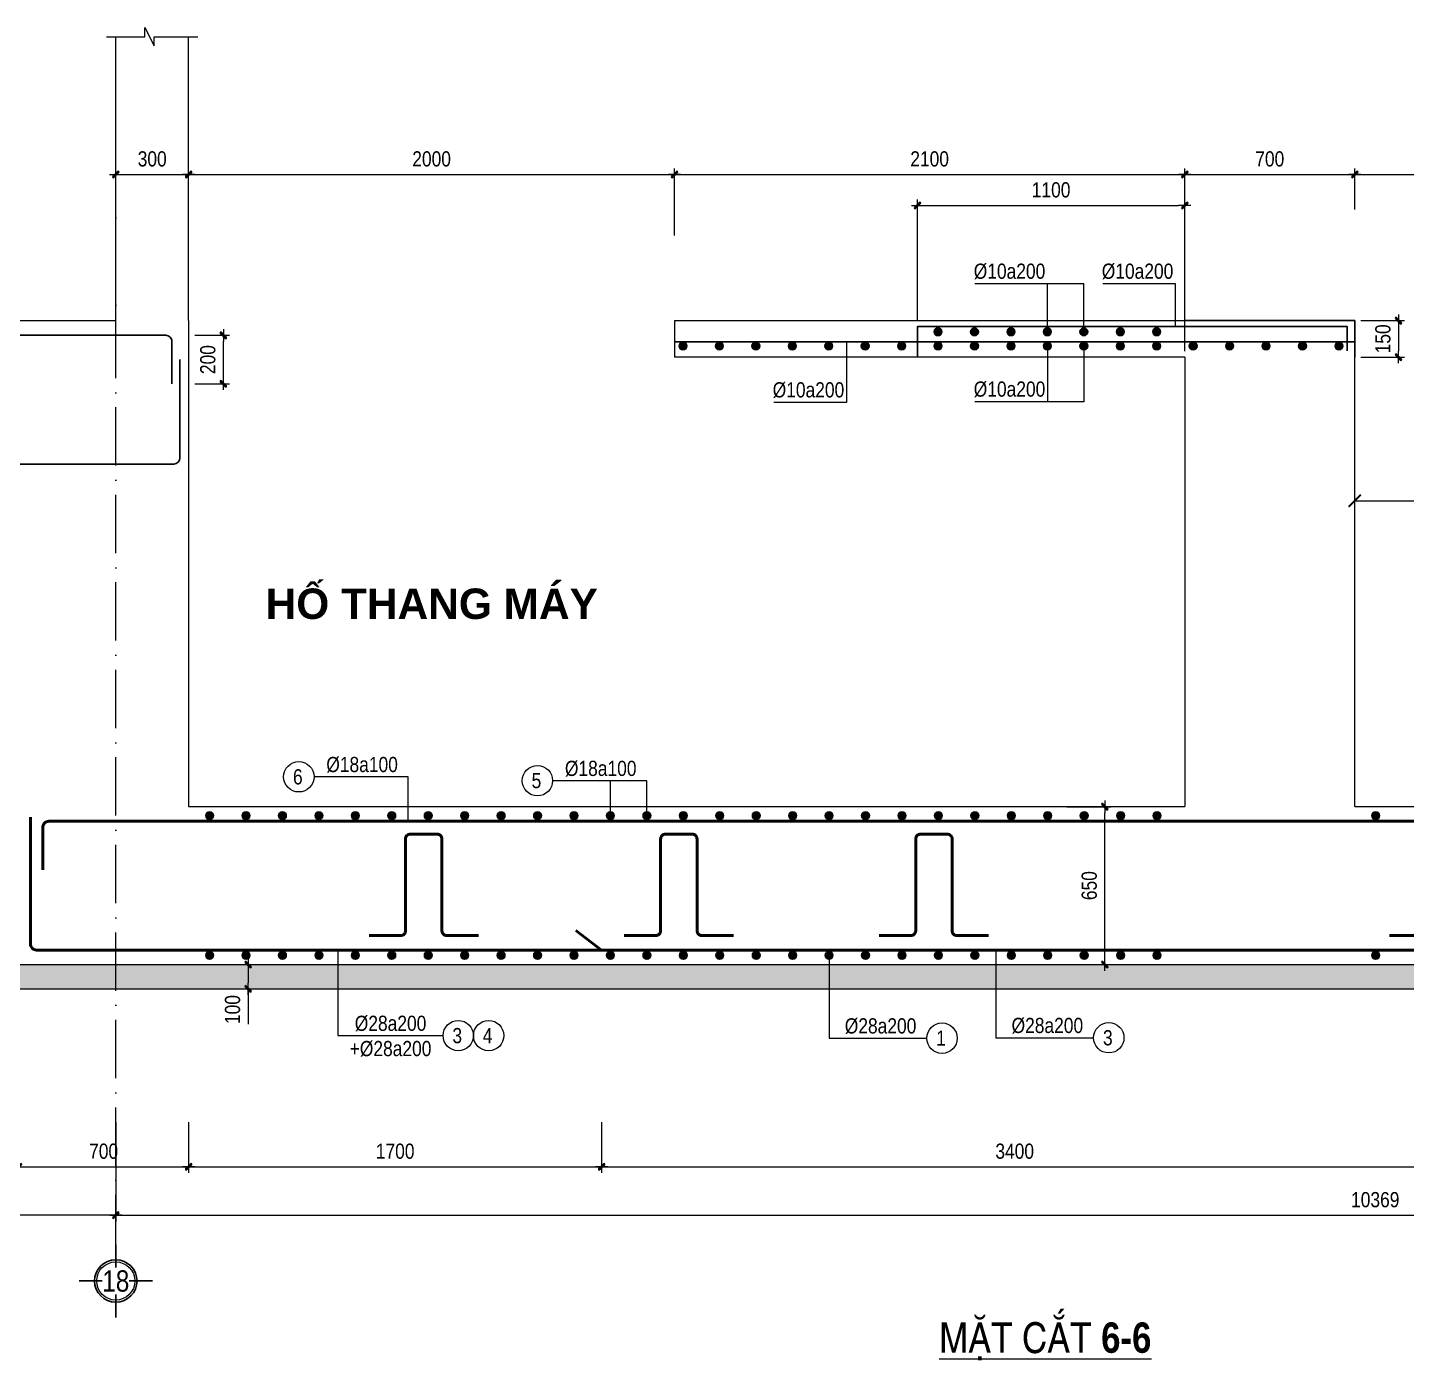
# Model space of a CAD drawing. Header units: millimetres. Extents: x 2356525 to 2927188, y -665534 to -417818.
# Drawn here: x 2581391 to 2587067, y -612359 to -606874 of the extents above; entities that cross this region are included whole.
import ezdxf
from ezdxf.enums import TextEntityAlignment as Align

# ---------------------------------------------------------------- set-up
doc = ezdxf.new("R2010")
doc.units = ezdxf.units.MM
doc.header["$LTSCALE"] = 200
doc.header["$MEASUREMENT"] = 0
doc.linetypes.add('ACAD_ISO10W100', pattern=[18, 12, -3, 0, -3])
doc.layers.get('0').update_dxf_attribs({"lineweight": 9})
doc.layers.get('Defpoints').update_dxf_attribs({"color": 10, "lineweight": 0})
for name, color, linetype, lineweight in [('2', 2, 'Continuous', 20), ('CTHEP', 50, 'Continuous', 50), ('D-TRUC', 251, 'ACAD_ISO10W100', 15), ('DBAO', 90, 'Continuous', 13), ('DGIONG', 130, 'Continuous', 13), ('HATCH', 154, 'Continuous', 9), ('KTH', 154, 'Continuous', 9), ('Start Thepsan lop duoi', 6, 'Continuous', 30), ('STICK', 1, 'Continuous', 9), ('TEXT', 7, 'Continuous', 15)]:
    doc.layers.add(name, color=color, linetype=linetype, lineweight=lineweight)
doc.layers.add('8', color=8, linetype='Continuous')
doc.styles.add('Arial - Bold', font='arialbd.ttf')
doc.styles.add('HELVECONDENSE', font='')
doc.styles.add('Star-HelCon', font='')
doc.styles.add('TTP-HelCon', font='')
doc.styles.add('VN', font='')
doc.styles.get('HELVECONDENSE').set_extended_font_data('VNI-Helve-Condense')
doc.styles.get('Star-HelCon').set_extended_font_data('VNI-Helve-Condense')
doc.styles.get('TTP-HelCon').set_extended_font_data('VNI-Helve-Condense')
doc.styles.get('VN').set_extended_font_data('VNI-Helve-Condense', bold=True)
doc.dimstyles.new('TTP-25', dxfattribs={"dimscale": 25, "dimtxt": 2.5, "dimasz": 1, "dimexe": 1, "dimexo": 1, "dimgap": 0.09, "dimtad": 0, "dimdec": 4, "dimrnd": 1, "dimzin": 9, "dimdsep": 46, "dimtxsty": 'TTP-HelCon', "dimblk": 'Stick', "dimcen": 0.09, "dimdle": 1.5, "dimclrd": 256, "dimclre": 256, "dimclrt": 7, "dimadec": 0, "dimazin": 0, "dimtfac": 1, "dimtdec": 4, "dimtmove": 0, "dimatfit": 3, "dimldrblk": 'ARCHTICK', "dimfxl": 1, "dimtvp": 1, "dimtolj": 1, "dimtzin": 0, "dimarcsym": 0})

# ---------------------------------------------------------------- blocks, each defined once
blk = doc.blocks.new('Stick')
at = {"layer": 'STICK'}
h = blk.add_hatch(color=256, dxfattribs=at)
edge = h.paths.add_edge_path()
edge.add_line((0.3, 0.5), (-0.5, -0.3))
edge.add_arc((-0.4, -0.4), 0.141, 135, 315)
edge.add_line((-0.3, -0.5), (0.5, 0.3))
edge.add_arc((0.4, 0.4), 0.141, 315, 495)
blk.add_line((1, 0), (-1, 0), dxfattribs=at)
blk.add_lwpolyline([(0.3, 0.5), (-0.5, -0.3, 1), (-0.3, -0.5), (0.5, 0.3, 1), (0.3, 0.5, 1)], format="xyb", dxfattribs=at)
blk = doc.blocks.new('*D567')
at = {"layer": 'Defpoints', "color": 0, "transparency": 16777216}
for p in [(695.2, 656.9), (395, 564.4), (695.2, 539.4)]:
    blk.add_point(p, dxfattribs=at)
at = {"layer": 'KTH', "lineweight": -2, "transparency": 16777216}
for p, q in [((395, 589.4), (395, 681.9)), ((695.2, 564.4), (695.2, 681.9)), ((420, 656.9), (670.2, 656.9))]:
    blk.add_line(p, q, dxfattribs=at)
at = {"layer": 'KTH', "lineweight": -2, "transparency": 16777216, "xscale": 25, "yscale": 25, "zscale": 25, "rotation": 180}
blk.add_blockref('Stick', (395, 656.9), dxfattribs=at)
at = {"layer": 'KTH', "lineweight": -2, "transparency": 16777216, "xscale": 25, "yscale": 25, "zscale": 25}
blk.add_blockref('Stick', (695.2, 656.9), dxfattribs=at)
at = {"layer": 'KTH', "color": 7, "transparency": 16777216, "insert": (545.1, 720.7), "char_height": 62.5, "attachment_point": 5, "style": 'TTP-HelCon'}
blk.add_mtext('\\A1;300', dxfattribs=at)
blk = doc.blocks.new('_ArchTick')
at = {"color": 0, "linetype": 'ByBlock', "const_width": 0.15}
blk.add_lwpolyline([(-0.5, -0.5), (0.5, 0.5)], dxfattribs=at)
blk = doc.blocks.new('*D569')
at = {"layer": 'Defpoints', "color": 0, "transparency": 16777216}
for p in [(395.2, -3217.9), (10763.7, -3217.9), (10763.7, -3626)]:
    blk.add_point(p, dxfattribs=at)
at = {"layer": 'KTH', "lineweight": -2, "transparency": 16777216}
for p, q in [((395.2, -3242.9), (395.2, -3651)), ((10763.7, -3242.9), (10763.7, -3651)), ((420.2, -3626), (10738.7, -3626))]:
    blk.add_line(p, q, dxfattribs=at)
at = {"layer": 'KTH', "lineweight": -2, "transparency": 16777216, "xscale": 25, "yscale": 25, "zscale": 25, "rotation": 180}
blk.add_blockref('Stick', (395.2, -3626), dxfattribs=at)
at = {"layer": 'KTH', "lineweight": -2, "transparency": 16777216, "xscale": 25, "yscale": 25, "zscale": 25}
blk.add_blockref('Stick', (10763.7, -3626), dxfattribs=at)
at = {"layer": 'KTH', "color": 7, "transparency": 16777216, "insert": (5579.4, -3562.2), "char_height": 62.5, "attachment_point": 5, "style": 'TTP-HelCon'}
blk.add_mtext('\\A1;10369', dxfattribs=at)
blk = doc.blocks.new('*D570')
at = {"layer": 'Defpoints', "color": 0, "transparency": 16777216}
for p in [(4284.3, -1944.6), (4466.3, -1944.6), (4284.3, -2594.6)]:
    blk.add_point(p, dxfattribs=at)
at = {"layer": 'KTH', "lineweight": -2, "transparency": 16777216}
for p, q in [((4309.3, -1944.6), (4491.3, -1944.6)), ((4466.3, -2569.6), (4466.3, -1969.6)), ((4309.3, -2594.6), (4491.3, -2594.6))]:
    blk.add_line(p, q, dxfattribs=at)
at = {"layer": 'KTH', "lineweight": -2, "transparency": 16777216, "xscale": 25, "yscale": 25, "zscale": 25}
for p, rotation in [((4466.3, -1944.6), 90), ((4466.3, -2594.6), 270)]:
    blk.add_blockref('Stick', p, dxfattribs=dict(at, rotation=rotation))
at = {"layer": 'KTH', "color": 7, "transparency": 16777216, "insert": (4402.5, -2269.6), "char_height": 62.5, "attachment_point": 5, "rotation": 90, "style": 'TTP-HelCon'}
blk.add_mtext('\\A1;650', dxfattribs=at)
blk = doc.blocks.new('*D571')
at = {"layer": 'Defpoints', "color": 0, "transparency": 16777216}
for p in [(795.4, -2594.6), (795.4, -2694.1), (939.9, -2694.1)]:
    blk.add_point(p, dxfattribs=at)
at = {"layer": 'KTH', "lineweight": -2, "transparency": 16777216}
for p, q in [((820.4, -2594.6), (964.9, -2594.6)), ((939.9, -2619.6), (939.9, -2669.1)), ((820.4, -2694.1), (964.9, -2694.1)), ((939.9, -2694.1), (939.9, -2839.8))]:
    blk.add_line(p, q, dxfattribs=at)
at = {"layer": 'KTH', "lineweight": -2, "transparency": 16777216, "xscale": 25, "yscale": 25, "zscale": 25}
for p, rotation in [((939.9, -2594.6), 90), ((939.9, -2694.1), 270)]:
    blk.add_blockref('Stick', p, dxfattribs=dict(at, rotation=rotation))
at = {"layer": 'KTH', "color": 7, "transparency": 16777216, "insert": (876.1, -2779.5), "char_height": 62.5, "attachment_point": 5, "rotation": 90, "style": 'TTP-HelCon'}
blk.add_mtext('\\A1;100', dxfattribs=at)
blk = doc.blocks.new('*D577')
at = {"layer": 'Defpoints', "color": 0, "transparency": 16777216}
for p in [(695.2, -3217.9), (2395.2, -3217.9), (2395.2, -3426.5)]:
    blk.add_point(p, dxfattribs=at)
at = {"layer": 'KTH', "lineweight": -2, "transparency": 16777216}
for p, q in [((695.2, -3242.9), (695.2, -3451.5)), ((2395.2, -3242.9), (2395.2, -3451.5)), ((720.2, -3426.5), (2370.2, -3426.5))]:
    blk.add_line(p, q, dxfattribs=at)
at = {"layer": 'KTH', "lineweight": -2, "transparency": 16777216, "xscale": 25, "yscale": 25, "zscale": 25, "rotation": 180}
blk.add_blockref('Stick', (695.2, -3426.5), dxfattribs=at)
at = {"layer": 'KTH', "lineweight": -2, "transparency": 16777216, "xscale": 25, "yscale": 25, "zscale": 25}
blk.add_blockref('Stick', (2395.2, -3426.5), dxfattribs=at)
at = {"layer": 'KTH', "color": 7, "transparency": 16777216, "insert": (1545.2, -3362.7), "char_height": 62.5, "attachment_point": 5, "style": 'TTP-HelCon'}
blk.add_mtext('\\A1;1700', dxfattribs=at)
blk = doc.blocks.new('*D578')
at = {"layer": 'Defpoints', "color": 0, "transparency": 16777216}
for p in [(-4.8, -3217.9), (695.2, -3217.9), (695.2, -3426.5)]:
    blk.add_point(p, dxfattribs=at)
at = {"layer": 'KTH', "lineweight": -2, "transparency": 16777216}
for p, q in [((-4.8, -3242.9), (-4.8, -3451.5)), ((695.2, -3242.9), (695.2, -3451.5)), ((20.2, -3426.5), (670.2, -3426.5))]:
    blk.add_line(p, q, dxfattribs=at)
at = {"layer": 'KTH', "lineweight": -2, "transparency": 16777216, "xscale": 25, "yscale": 25, "zscale": 25, "rotation": 180}
blk.add_blockref('Stick', (-4.8, -3426.5), dxfattribs=at)
at = {"layer": 'KTH', "lineweight": -2, "transparency": 16777216, "xscale": 25, "yscale": 25, "zscale": 25}
blk.add_blockref('Stick', (695.2, -3426.5), dxfattribs=at)
at = {"layer": 'KTH', "color": 7, "transparency": 16777216, "insert": (345.2, -3362.7), "char_height": 62.5, "attachment_point": 5, "style": 'TTP-HelCon'}
blk.add_mtext('\\A1;700', dxfattribs=at)
blk = doc.blocks.new('*D580')
at = {"layer": 'Defpoints', "color": 0, "transparency": 16777216}
for p in [(2395.2, -3217.9), (5795.4, -3217.9), (5795.4, -3426.5)]:
    blk.add_point(p, dxfattribs=at)
at = {"layer": 'KTH', "lineweight": -2, "transparency": 16777216}
for p, q in [((2395.2, -3242.9), (2395.2, -3451.5)), ((5795.4, -3242.9), (5795.4, -3451.5)), ((2420.2, -3426.5), (5770.4, -3426.5))]:
    blk.add_line(p, q, dxfattribs=at)
at = {"layer": 'KTH', "lineweight": -2, "transparency": 16777216, "xscale": 25, "yscale": 25, "zscale": 25, "rotation": 180}
blk.add_blockref('Stick', (2395.2, -3426.5), dxfattribs=at)
at = {"layer": 'KTH', "lineweight": -2, "transparency": 16777216, "xscale": 25, "yscale": 25, "zscale": 25}
blk.add_blockref('Stick', (5795.4, -3426.5), dxfattribs=at)
at = {"layer": 'KTH', "color": 7, "transparency": 16777216, "insert": (4095.3, -3362.7), "char_height": 62.5, "attachment_point": 5, "style": 'TTP-HelCon'}
blk.add_mtext('\\A1;3400', dxfattribs=at)
blk = doc.blocks.new('dau truc')
blk.add_circle((0, 0), 180)
at = {"layer": '8'}
for p, q in [((0, 127), (0, 345)), ((-127, 0), (-345, 0)), ((0, -345), (0, -127)), ((345, 0), (127, 0))]:
    blk.add_line(p, q, dxfattribs=at)
blk.add_circle((0, 0), 200, dxfattribs=at)
at = {"layer": 'TEXT', "style": 'HELVECONDENSE'}
blk.add_attdef('A', text='', height=233, dxfattribs=at).set_placement((0, 0), align=Align.MIDDLE)
blk = doc.blocks.new('*D584')
at = {"layer": 'Defpoints', "color": 0, "transparency": 16777216}
for p in [(4795.2, 656.9), (2695.2, 381.2), (4795.2, -94.5)]:
    blk.add_point(p, dxfattribs=at)
at = {"layer": 'KTH', "lineweight": -2, "transparency": 16777216}
for p, q in [((2695.2, 406.2), (2695.2, 681.9)), ((4795.2, -69.5), (4795.2, 681.9)), ((2720.2, 656.9), (4770.2, 656.9))]:
    blk.add_line(p, q, dxfattribs=at)
at = {"layer": 'KTH', "lineweight": -2, "transparency": 16777216, "xscale": 25, "yscale": 25, "zscale": 25, "rotation": 180}
blk.add_blockref('Stick', (2695.2, 656.9), dxfattribs=at)
at = {"layer": 'KTH', "lineweight": -2, "transparency": 16777216, "xscale": 25, "yscale": 25, "zscale": 25}
blk.add_blockref('Stick', (4795.2, 656.9), dxfattribs=at)
at = {"layer": 'KTH', "color": 7, "transparency": 16777216, "insert": (3745.2, 720.7), "char_height": 62.5, "attachment_point": 5, "style": 'TTP-HelCon'}
blk.add_mtext('\\A1;2100', dxfattribs=at)
blk = doc.blocks.new('*D585')
at = {"layer": 'Defpoints', "color": 0, "transparency": 16777216}
for p in [(7495.2, 656.9), (5495.2, 487.6), (7495.2, 487.6)]:
    blk.add_point(p, dxfattribs=at)
at = {"layer": 'KTH', "lineweight": -2, "transparency": 16777216}
for p, q in [((5495.2, 512.6), (5495.2, 681.9)), ((7495.2, 512.6), (7495.2, 681.9)), ((5520.2, 656.9), (7470.2, 656.9))]:
    blk.add_line(p, q, dxfattribs=at)
at = {"layer": 'KTH', "lineweight": -2, "transparency": 16777216, "xscale": 25, "yscale": 25, "zscale": 25, "rotation": 180}
blk.add_blockref('Stick', (5495.2, 656.9), dxfattribs=at)
at = {"layer": 'KTH', "lineweight": -2, "transparency": 16777216, "xscale": 25, "yscale": 25, "zscale": 25}
blk.add_blockref('Stick', (7495.2, 656.9), dxfattribs=at)
at = {"layer": 'KTH', "color": 7, "transparency": 16777216, "insert": (6495.2, 720.7), "char_height": 62.5, "attachment_point": 5, "style": 'TTP-HelCon'}
blk.add_mtext('\\A1;2000', dxfattribs=at)
blk = doc.blocks.new('*D586')
at = {"layer": 'Defpoints', "color": 0, "transparency": 16777216}
for p in [(2695.2, 656.9), (695.2, 372.1), (2695.2, 381.2)]:
    blk.add_point(p, dxfattribs=at)
at = {"layer": 'KTH', "lineweight": -2, "transparency": 16777216}
for p, q in [((695.2, 397.1), (695.2, 681.9)), ((2695.2, 406.2), (2695.2, 681.9)), ((720.2, 656.9), (2670.2, 656.9))]:
    blk.add_line(p, q, dxfattribs=at)
at = {"layer": 'KTH', "lineweight": -2, "transparency": 16777216, "xscale": 25, "yscale": 25, "zscale": 25, "rotation": 180}
blk.add_blockref('Stick', (695.2, 656.9), dxfattribs=at)
at = {"layer": 'KTH', "lineweight": -2, "transparency": 16777216, "xscale": 25, "yscale": 25, "zscale": 25}
blk.add_blockref('Stick', (2695.2, 656.9), dxfattribs=at)
at = {"layer": 'KTH', "color": 7, "transparency": 16777216, "insert": (1695.2, 720.7), "char_height": 62.5, "attachment_point": 5, "style": 'TTP-HelCon'}
blk.add_mtext('\\A1;2000', dxfattribs=at)
blk = doc.blocks.new('*D589')
at = {"layer": 'Defpoints', "color": 0, "transparency": 16777216}
for p in [(5495.2, 55.5), (5495.2, -94.5), (5675.1, -94.5)]:
    blk.add_point(p, dxfattribs=at)
at = {"layer": 'KTH', "lineweight": -2, "transparency": 16777216}
for p, q in [((5520.2, 55.5), (5700.1, 55.5)), ((5675.1, 30.5), (5675.1, -69.5)), ((5520.2, -94.5), (5700.1, -94.5))]:
    blk.add_line(p, q, dxfattribs=at)
at = {"layer": 'KTH', "lineweight": -2, "transparency": 16777216, "xscale": 25, "yscale": 25, "zscale": 25}
for p, rotation in [((5675.1, 55.5), 90), ((5675.1, -94.5), 270)]:
    blk.add_blockref('Stick', p, dxfattribs=dict(at, rotation=rotation))
at = {"layer": 'KTH', "color": 7, "transparency": 16777216, "insert": (5611.2, -19.5), "char_height": 62.5, "attachment_point": 5, "rotation": 90, "style": 'TTP-HelCon'}
blk.add_mtext('\\A1;150', dxfattribs=at)
blk = doc.blocks.new('*D590')
at = {"layer": 'Defpoints', "color": 0, "transparency": 16777216}
for p in [(695.2, -4.9), (838, -4.9), (695.2, -204.9)]:
    blk.add_point(p, dxfattribs=at)
at = {"layer": 'KTH', "lineweight": -2, "transparency": 16777216}
for p, q in [((720.2, -4.9), (863, -4.9)), ((838, -179.9), (838, -29.9)), ((720.2, -204.9), (863, -204.9))]:
    blk.add_line(p, q, dxfattribs=at)
at = {"layer": 'KTH', "lineweight": -2, "transparency": 16777216, "xscale": 25, "yscale": 25, "zscale": 25}
for p, rotation in [((838, -4.9), 90), ((838, -204.9), 270)]:
    blk.add_blockref('Stick', p, dxfattribs=dict(at, rotation=rotation))
at = {"layer": 'KTH', "color": 7, "transparency": 16777216, "insert": (774.2, -104.9), "char_height": 62.5, "attachment_point": 5, "rotation": 90, "style": 'TTP-HelCon'}
blk.add_mtext('\\A1;200', dxfattribs=at)
blk = doc.blocks.new('*D592')
at = {"layer": 'Defpoints', "color": 0, "transparency": 16777216}
for p in [(5495.2, 656.9), (5495.2, 487.6), (4795.2, -94.5)]:
    blk.add_point(p, dxfattribs=at)
at = {"layer": 'KTH', "lineweight": -2, "transparency": 16777216}
for p, q in [((4795.2, -69.5), (4795.2, 681.9)), ((5495.2, 512.6), (5495.2, 681.9)), ((4820.2, 656.9), (5470.2, 656.9))]:
    blk.add_line(p, q, dxfattribs=at)
at = {"layer": 'KTH', "lineweight": -2, "transparency": 16777216, "xscale": 25, "yscale": 25, "zscale": 25, "rotation": 180}
blk.add_blockref('Stick', (4795.2, 656.9), dxfattribs=at)
at = {"layer": 'KTH', "lineweight": -2, "transparency": 16777216, "xscale": 25, "yscale": 25, "zscale": 25}
blk.add_blockref('Stick', (5495.2, 656.9), dxfattribs=at)
at = {"layer": 'KTH', "color": 7, "transparency": 16777216, "insert": (5145.2, 720.7), "char_height": 62.5, "attachment_point": 5, "style": 'TTP-HelCon'}
blk.add_mtext('\\A1;700', dxfattribs=at)
blk = doc.blocks.new('*D593')
at = {"layer": 'Defpoints', "color": 0, "transparency": 16777216}
for p in [(4795.2, 529.5), (3695.2, 30.9), (4795.2, 30.9)]:
    blk.add_point(p, dxfattribs=at)
at = {"layer": 'KTH', "lineweight": -2, "transparency": 16777216}
for p, q in [((3695.2, 55.9), (3695.2, 554.5)), ((3720.2, 529.5), (4770.2, 529.5)), ((4795.2, 55.9), (4795.2, 554.5))]:
    blk.add_line(p, q, dxfattribs=at)
at = {"layer": 'KTH', "lineweight": -2, "transparency": 16777216, "xscale": 25, "yscale": 25, "zscale": 25, "rotation": 180}
blk.add_blockref('Stick', (3695.2, 529.5), dxfattribs=at)
at = {"layer": 'KTH', "lineweight": -2, "transparency": 16777216, "xscale": 25, "yscale": 25, "zscale": 25}
blk.add_blockref('Stick', (4795.2, 529.5), dxfattribs=at)
at = {"layer": 'KTH', "color": 7, "transparency": 16777216, "insert": (4245.2, 593.3), "char_height": 62.5, "attachment_point": 5, "style": 'TTP-HelCon'}
blk.add_mtext('\\A1;1100', dxfattribs=at)
blk = doc.blocks.new('*D594')
at = {"layer": 'Defpoints', "color": 0, "transparency": 16777216}
for p in [(-3004.8, -3217.9), (395.2, -3217.9), (-3004.8, -3626)]:
    blk.add_point(p, dxfattribs=at)
at = {"layer": 'KTH', "lineweight": -2, "transparency": 16777216}
for p, q in [((-3004.8, -3242.9), (-3004.8, -3651)), ((395.2, -3242.9), (395.2, -3651)), ((370.2, -3626), (-2979.8, -3626))]:
    blk.add_line(p, q, dxfattribs=at)
at = {"layer": 'KTH', "lineweight": -2, "transparency": 16777216, "xscale": 25, "yscale": 25, "zscale": 25, "rotation": 180}
blk.add_blockref('Stick', (-3004.8, -3626), dxfattribs=at)
at = {"layer": 'KTH', "lineweight": -2, "transparency": 16777216, "xscale": 25, "yscale": 25, "zscale": 25}
blk.add_blockref('Stick', (395.2, -3626), dxfattribs=at)
at = {"layer": 'KTH', "color": 7, "transparency": 16777216, "insert": (-1304.8, -3562.2), "char_height": 62.5, "attachment_point": 5, "style": 'TTP-HelCon'}
blk.add_mtext('\\A1;3400', dxfattribs=at)
blk = doc.blocks.new('SFDDGHFH')
at = {"layer": 'HATCH'}
h = blk.add_hatch(dxfattribs=at)
h.set_pattern_fill('AR-CONC', color=256, scale=25)
h.set_pattern_definition([(50, (-2581359.03, 608135.62), (179.315046, -15.688034), [18.75, -206.25]), (355, (-2581359.03, 608135.62), (-34.687833, 188.048033), [15, -165]), (100.4514445, (-2581344.1, 608134.31), (144.627212, 172.359998), [15.935048, -175.285528]), (46.1842, (-2581359.03, 608185.62), (266.810333, -41.37982), [28.125, -309.375]), (96.635635, (-2581336.8, 608182.17), (233.665486, 243.52965), [23.902586, -262.92844]), (351.184164, (-2581359.03, 608185.62), (233.665486, 243.52965), [22.5, -247.5]), (21, (-2581334.03, 608173.12), (149.226763, -100.654723), [18.75, -206.25]), (326, (-2581334.03, 608173.12), (60.828833, 181.287511), [15, -165]), (71.451445, (-2581321.6, 608164.73), (210.055594, 80.632788), [15.935047, -175.285528]), (37.5, (-2581359.035, 608135.62), (3.0399638, 83.2234635), [0, -163, 0, -167.5, 0, -165.625]), (7.5, (-2581359.035, 608135.62), (65.7673844, 98.602928), [0, -95.5, 0, -159.25, 0, -63.125]), (327.5, (-2581414.785, 608135.62), (133.455609, -5.638718), [0, -62.5, 0, -195, 0, -258.75]), (317.5, (-2581439.78, 608135.62), (145.7965423, 25.0262456), [0, -81.25, 0, -129.5, 0, -183.75])])
h.paths.add_polyline_path([(11765.42712, -594.49106), (11823.2994, -594.48846), (11823.2994, -494.48846), (11665.41193, -494.49024), (11665.42712, -1844.46308), (10965.42712, -1844.46308), (10965.42712, -1944.46308), (11765.42712, -1944.46308)])
h.paths.add_polyline_path([(8895.43286, -694.49665), (10863.69119, -694.4913), (10863.69092, -1944.46438), (10965.42712, -1944.46178), (10966.29535, -594.48962), (10764.55888, -594.49249), (10763.69092, -594.49157), (8795.42712, -594.49693), (8795.42712, -2594.55075), (-4.8463, -2594.55075), (-4.8463, -594.49579), (-832.95338, -594.4958), (-3004.8463, -594.49572), (-3004.8463, -494.49543), (-4605.03285, -494.49544), (-4605.03288, -594.49544), (-3104.8463, -594.49544), (-3104.8463, -694.49571), (-104.85247, -694.49582), (-104.97573, -2694.55075), (8895.54759, -2694.05726)])
at = {"layer": 'Start Thepsan lop duoi'}
h = blk.add_hatch(color=256, dxfattribs=at)
h.dxf.hatch_style = 1
h.paths.add_polyline_path([(3795.84317, 9.61468, -1), (3764.00837, 9.61468, -1)])
h = blk.add_hatch(color=256, dxfattribs=at)
h.dxf.hatch_style = 1
h.paths.add_polyline_path([(3945.84317, 9.61468, -1), (3914.00837, 9.61468, -1)])
h = blk.add_hatch(color=256, dxfattribs=at)
h.dxf.hatch_style = 1
h.paths.add_polyline_path([(4095.84317, 9.61468, -1), (4064.00837, 9.61468, -1)])
h = blk.add_hatch(color=256, dxfattribs=at)
h.dxf.hatch_style = 1
h.paths.add_polyline_path([(4245.84317, 9.61468, -1), (4214.00837, 9.61468, -1)])
h = blk.add_hatch(color=256, dxfattribs=at)
h.dxf.hatch_style = 1
h.paths.add_polyline_path([(4395.84317, 9.61468, -1), (4364.00837, 9.61468, -1)])
h = blk.add_hatch(color=256, dxfattribs=at)
h.dxf.hatch_style = 1
h.paths.add_polyline_path([(4545.84317, 9.61468, -1), (4514.00837, 9.61468, -1)])
h = blk.add_hatch(color=256, dxfattribs=at)
h.dxf.hatch_style = 1
h.paths.add_polyline_path([(4695.84317, 9.61468, -1), (4664.00837, 9.61468, -1)])
h = blk.add_hatch(color=256, dxfattribs=at)
h.dxf.hatch_style = 1
h.paths.add_polyline_path([(2745.84317, -48.63106, 1), (2714.00837, -48.63106, 1)])
h = blk.add_hatch(color=256, dxfattribs=at)
h.dxf.hatch_style = 1
h.paths.add_polyline_path([(2895.84317, -48.63106, 1), (2864.00837, -48.63106, 1)])
h = blk.add_hatch(color=256, dxfattribs=at)
h.dxf.hatch_style = 1
h.paths.add_polyline_path([(3045.84317, -48.63106, 1), (3014.00837, -48.63106, 1)])
h = blk.add_hatch(color=256, dxfattribs=at)
h.dxf.hatch_style = 1
h.paths.add_polyline_path([(3195.84317, -48.63106, 1), (3164.00837, -48.63106, 1)])
h = blk.add_hatch(color=256, dxfattribs=at)
h.dxf.hatch_style = 1
h.paths.add_polyline_path([(3345.84317, -48.63106, 1), (3314.00837, -48.63106, 1)])
h = blk.add_hatch(color=256, dxfattribs=at)
h.dxf.hatch_style = 1
h.paths.add_polyline_path([(3495.84317, -48.63106, 1), (3464.00837, -48.63106, 1)])
h = blk.add_hatch(color=256, dxfattribs=at)
h.dxf.hatch_style = 1
h.paths.add_polyline_path([(3645.84317, -48.63106, 1), (3614.00837, -48.63106, 1)])
h = blk.add_hatch(color=256, dxfattribs=at)
h.dxf.hatch_style = 1
h.paths.add_polyline_path([(3795.84317, -48.63106, 1), (3764.00837, -48.63106, 1)])
h = blk.add_hatch(color=256, dxfattribs=at)
h.dxf.hatch_style = 1
h.paths.add_polyline_path([(3945.84317, -48.63106, 1), (3914.00837, -48.63106, 1)])
h = blk.add_hatch(color=256, dxfattribs=at)
h.dxf.hatch_style = 1
h.paths.add_polyline_path([(4095.84317, -48.63106, 1), (4064.00837, -48.63106, 1)])
h = blk.add_hatch(color=256, dxfattribs=at)
h.dxf.hatch_style = 1
h.paths.add_polyline_path([(4245.84317, -48.63106, 1), (4214.00837, -48.63106, 1)])
h = blk.add_hatch(color=256, dxfattribs=at)
h.dxf.hatch_style = 1
h.paths.add_polyline_path([(4395.84317, -48.63106, 1), (4364.00837, -48.63106, 1)])
h = blk.add_hatch(color=256, dxfattribs=at)
h.dxf.hatch_style = 1
h.paths.add_polyline_path([(4545.84317, -48.63106, 1), (4514.00837, -48.63106, 1)])
h = blk.add_hatch(color=256, dxfattribs=at)
h.dxf.hatch_style = 1
h.paths.add_polyline_path([(4695.84317, -48.63106, 1), (4664.00837, -48.63106, 1)])
h = blk.add_hatch(color=256, dxfattribs=at)
h.dxf.hatch_style = 1
h.paths.add_polyline_path([(4845.84317, -48.63106, 1), (4814.00837, -48.63106, 1)])
h = blk.add_hatch(color=256, dxfattribs=at)
h.dxf.hatch_style = 1
h.paths.add_polyline_path([(4995.84317, -48.63106, 1), (4964.00837, -48.63106, 1)])
h = blk.add_hatch(color=256, dxfattribs=at)
h.dxf.hatch_style = 1
h.paths.add_polyline_path([(5145.84317, -48.63106, 1), (5114.00837, -48.63106, 1)])
h = blk.add_hatch(color=256, dxfattribs=at)
h.dxf.hatch_style = 1
h.paths.add_polyline_path([(5295.84317, -48.63106, 1), (5264.00837, -48.63106, 1)])
h = blk.add_hatch(color=256, dxfattribs=at)
h.dxf.hatch_style = 1
h.paths.add_polyline_path([(5445.84317, -48.63106, 1), (5414.00837, -48.63106, 1)])
h = blk.add_hatch(color=256, dxfattribs=at)
h.dxf.hatch_style = 1
h.paths.add_polyline_path([(797.24917, -1981.85768, 1), (765.41437, -1981.85768, 1)])
h = blk.add_hatch(color=256, dxfattribs=at)
h.dxf.hatch_style = 1
h.paths.add_polyline_path([(947.24917, -1981.85768, 1), (915.41437, -1981.85768, 1)])
h = blk.add_hatch(color=256, dxfattribs=at)
h.dxf.hatch_style = 1
h.paths.add_polyline_path([(1097.24917, -1981.85768, 1), (1065.41437, -1981.85768, 1)])
h = blk.add_hatch(color=256, dxfattribs=at)
h.dxf.hatch_style = 1
h.paths.add_polyline_path([(1247.24917, -1981.85768, 1), (1215.41437, -1981.85768, 1)])
h = blk.add_hatch(color=256, dxfattribs=at)
h.dxf.hatch_style = 1
h.paths.add_polyline_path([(1397.24917, -1981.85768, 1), (1365.41437, -1981.85768, 1)])
h = blk.add_hatch(color=256, dxfattribs=at)
h.dxf.hatch_style = 1
h.paths.add_polyline_path([(1547.24917, -1981.85768, 1), (1515.41437, -1981.85768, 1)])
h = blk.add_hatch(color=256, dxfattribs=at)
h.dxf.hatch_style = 1
h.paths.add_polyline_path([(1697.24917, -1981.85768, 1), (1665.41437, -1981.85768, 1)])
h = blk.add_hatch(color=256, dxfattribs=at)
h.dxf.hatch_style = 1
h.paths.add_polyline_path([(1847.24917, -1981.85768, 1), (1815.41437, -1981.85768, 1)])
h = blk.add_hatch(color=256, dxfattribs=at)
h.dxf.hatch_style = 1
h.paths.add_polyline_path([(1997.24917, -1981.85768, 1), (1965.41437, -1981.85768, 1)])
h = blk.add_hatch(color=256, dxfattribs=at)
h.dxf.hatch_style = 1
h.paths.add_polyline_path([(2147.24917, -1981.85768, 1), (2115.41437, -1981.85768, 1)])
h = blk.add_hatch(color=256, dxfattribs=at)
h.dxf.hatch_style = 1
h.paths.add_polyline_path([(2297.24917, -1981.85768, 1), (2265.41437, -1981.85768, 1)])
h = blk.add_hatch(color=256, dxfattribs=at)
h.dxf.hatch_style = 1
h.paths.add_polyline_path([(2447.24917, -1981.85768, 1), (2415.41437, -1981.85768, 1)])
h = blk.add_hatch(color=256, dxfattribs=at)
h.dxf.hatch_style = 1
h.paths.add_polyline_path([(2597.24917, -1981.85768, 1), (2565.41437, -1981.85768, 1)])
h = blk.add_hatch(color=256, dxfattribs=at)
h.dxf.hatch_style = 1
h.paths.add_polyline_path([(2747.24917, -1981.85768, 1), (2715.41437, -1981.85768, 1)])
h = blk.add_hatch(color=256, dxfattribs=at)
h.dxf.hatch_style = 1
h.paths.add_polyline_path([(2897.24917, -1981.85768, 1), (2865.41437, -1981.85768, 1)])
h = blk.add_hatch(color=256, dxfattribs=at)
h.dxf.hatch_style = 1
h.paths.add_polyline_path([(3047.24917, -1981.85768, 1), (3015.41437, -1981.85768, 1)])
h = blk.add_hatch(color=256, dxfattribs=at)
h.dxf.hatch_style = 1
h.paths.add_polyline_path([(3197.24917, -1981.85768, 1), (3165.41437, -1981.85768, 1)])
h = blk.add_hatch(color=256, dxfattribs=at)
h.dxf.hatch_style = 1
h.paths.add_polyline_path([(3347.24917, -1981.85768, 1), (3315.41437, -1981.85768, 1)])
h = blk.add_hatch(color=256, dxfattribs=at)
h.dxf.hatch_style = 1
h.paths.add_polyline_path([(3497.24917, -1981.85768, 1), (3465.41437, -1981.85768, 1)])
h = blk.add_hatch(color=256, dxfattribs=at)
h.dxf.hatch_style = 1
h.paths.add_polyline_path([(3647.24917, -1981.85768, 1), (3615.41437, -1981.85768, 1)])
h = blk.add_hatch(color=256, dxfattribs=at)
h.dxf.hatch_style = 1
h.paths.add_polyline_path([(3797.24917, -1981.85768, 1), (3765.41437, -1981.85768, 1)])
h = blk.add_hatch(color=256, dxfattribs=at)
h.dxf.hatch_style = 1
h.paths.add_polyline_path([(3947.24917, -1981.85768, 1), (3915.41437, -1981.85768, 1)])
h = blk.add_hatch(color=256, dxfattribs=at)
h.dxf.hatch_style = 1
h.paths.add_polyline_path([(4097.24917, -1981.85768, 1), (4065.41437, -1981.85768, 1)])
h = blk.add_hatch(color=256, dxfattribs=at)
h.dxf.hatch_style = 1
h.paths.add_polyline_path([(4247.24917, -1981.85768, 1), (4215.41437, -1981.85768, 1)])
h = blk.add_hatch(color=256, dxfattribs=at)
h.dxf.hatch_style = 1
h.paths.add_polyline_path([(4397.24917, -1981.85768, 1), (4365.41437, -1981.85768, 1)])
h = blk.add_hatch(color=256, dxfattribs=at)
h.dxf.hatch_style = 1
h.paths.add_polyline_path([(4547.24917, -1981.85768, 1), (4515.41437, -1981.85768, 1)])
h = blk.add_hatch(color=256, dxfattribs=at)
h.dxf.hatch_style = 1
h.paths.add_polyline_path([(4697.24917, -1981.85768, 1), (4665.41437, -1981.85768, 1)])
h = blk.add_hatch(color=256, dxfattribs=at)
h.dxf.hatch_style = 1
h.paths.add_polyline_path([(5597.24917, -1981.85768, 1), (5565.41437, -1981.85768, 1)])
h = blk.add_hatch(color=256, dxfattribs=at)
h.dxf.hatch_style = 1
h.paths.add_polyline_path([(797.24917, -2556.27102, 1), (765.41437, -2556.27102, 1)])
h = blk.add_hatch(color=256, dxfattribs=at)
h.dxf.hatch_style = 1
h.paths.add_polyline_path([(947.24917, -2556.27102, 1), (915.41437, -2556.27102, 1)])
h = blk.add_hatch(color=256, dxfattribs=at)
h.dxf.hatch_style = 1
h.paths.add_polyline_path([(1097.24917, -2556.27102, 1), (1065.41437, -2556.27102, 1)])
h = blk.add_hatch(color=256, dxfattribs=at)
h.dxf.hatch_style = 1
h.paths.add_polyline_path([(1247.24917, -2556.27102, 1), (1215.41437, -2556.27102, 1)])
h = blk.add_hatch(color=256, dxfattribs=at)
h.dxf.hatch_style = 1
h.paths.add_polyline_path([(1397.24917, -2556.27102, 1), (1365.41437, -2556.27102, 1)])
h = blk.add_hatch(color=256, dxfattribs=at)
h.dxf.hatch_style = 1
h.paths.add_polyline_path([(1547.24917, -2556.27102, 1), (1515.41437, -2556.27102, 1)])
h = blk.add_hatch(color=256, dxfattribs=at)
h.dxf.hatch_style = 1
h.paths.add_polyline_path([(1697.24917, -2556.27102, 1), (1665.41437, -2556.27102, 1)])
h = blk.add_hatch(color=256, dxfattribs=at)
h.dxf.hatch_style = 1
h.paths.add_polyline_path([(1847.24917, -2556.27102, 1), (1815.41437, -2556.27102, 1)])
h = blk.add_hatch(color=256, dxfattribs=at)
h.dxf.hatch_style = 1
h.paths.add_polyline_path([(1997.24917, -2556.27102, 1), (1965.41437, -2556.27102, 1)])
h = blk.add_hatch(color=256, dxfattribs=at)
h.dxf.hatch_style = 1
h.paths.add_polyline_path([(2147.24917, -2556.27102, 1), (2115.41437, -2556.27102, 1)])
h = blk.add_hatch(color=256, dxfattribs=at)
h.dxf.hatch_style = 1
h.paths.add_polyline_path([(2297.24917, -2556.27102, 1), (2265.41437, -2556.27102, 1)])
h = blk.add_hatch(color=256, dxfattribs=at)
h.dxf.hatch_style = 1
h.paths.add_polyline_path([(2447.24917, -2556.27102, 1), (2415.41437, -2556.27102, 1)])
h = blk.add_hatch(color=256, dxfattribs=at)
h.dxf.hatch_style = 1
h.paths.add_polyline_path([(2597.24917, -2556.27102, 1), (2565.41437, -2556.27102, 1)])
h = blk.add_hatch(color=256, dxfattribs=at)
h.dxf.hatch_style = 1
h.paths.add_polyline_path([(2747.24917, -2556.27102, 1), (2715.41437, -2556.27102, 1)])
h = blk.add_hatch(color=256, dxfattribs=at)
h.dxf.hatch_style = 1
h.paths.add_polyline_path([(2897.24917, -2556.27102, 1), (2865.41437, -2556.27102, 1)])
h = blk.add_hatch(color=256, dxfattribs=at)
h.dxf.hatch_style = 1
h.paths.add_polyline_path([(3047.24917, -2556.27102, 1), (3015.41437, -2556.27102, 1)])
h = blk.add_hatch(color=256, dxfattribs=at)
h.dxf.hatch_style = 1
h.paths.add_polyline_path([(3197.24917, -2556.27102, 1), (3165.41437, -2556.27102, 1)])
h = blk.add_hatch(color=256, dxfattribs=at)
h.dxf.hatch_style = 1
h.paths.add_polyline_path([(3347.24917, -2556.27102, 1), (3315.41437, -2556.27102, 1)])
h = blk.add_hatch(color=256, dxfattribs=at)
h.dxf.hatch_style = 1
h.paths.add_polyline_path([(3497.24917, -2556.27102, 1), (3465.41437, -2556.27102, 1)])
h = blk.add_hatch(color=256, dxfattribs=at)
h.dxf.hatch_style = 1
h.paths.add_polyline_path([(3647.24917, -2556.27102, 1), (3615.41437, -2556.27102, 1)])
h = blk.add_hatch(color=256, dxfattribs=at)
h.dxf.hatch_style = 1
h.paths.add_polyline_path([(3797.24917, -2556.27102, 1), (3765.41437, -2556.27102, 1)])
h = blk.add_hatch(color=256, dxfattribs=at)
h.dxf.hatch_style = 1
h.paths.add_polyline_path([(3947.24917, -2556.27102, 1), (3915.41437, -2556.27102, 1)])
h = blk.add_hatch(color=256, dxfattribs=at)
h.dxf.hatch_style = 1
h.paths.add_polyline_path([(4097.24917, -2556.27102, 1), (4065.41437, -2556.27102, 1)])
h = blk.add_hatch(color=256, dxfattribs=at)
h.dxf.hatch_style = 1
h.paths.add_polyline_path([(4247.24917, -2556.27102, 1), (4215.41437, -2556.27102, 1)])
h = blk.add_hatch(color=256, dxfattribs=at)
h.dxf.hatch_style = 1
h.paths.add_polyline_path([(4397.24917, -2556.27102, 1), (4365.41437, -2556.27102, 1)])
h = blk.add_hatch(color=256, dxfattribs=at)
h.dxf.hatch_style = 1
h.paths.add_polyline_path([(4547.24917, -2556.27102, 1), (4515.41437, -2556.27102, 1)])
h = blk.add_hatch(color=256, dxfattribs=at)
h.dxf.hatch_style = 1
h.paths.add_polyline_path([(4697.24917, -2556.27102, 1), (4665.41437, -2556.27102, 1)])
h = blk.add_hatch(color=256, dxfattribs=at)
h.dxf.hatch_style = 1
h.paths.add_polyline_path([(5597.24917, -2556.27102, 1), (5565.41437, -2556.27102, 1)])
at = {"layer": 'CTHEP'}
blk.add_line((2395.1537, -2534.55135), (2288.36401, -2453.81703), dxfattribs=at)
at = {"layer": 'CTHEP', "ltscale": 1000}
for points in [[(44.13577, -1987.35583), (44.13577, -2509.55137, 0.4142135651), (69.13577, -2534.55137), (8721.48211, -2534.5513, 0.4142135597), (8746.48211, -2509.5513), (8746.48211, -1998.98182)], [(95.14445, -2204.54889), (95.14445, -2029.54889, -0.4142135651), (120.14445, -2004.54889), (8691.88145, -2004.54897, -0.4142135597), (8716.88145, -2029.54897), (8716.88145, -2204.54897)]]:
    blk.add_lwpolyline(points, format="xyb", dxfattribs=at)
at = {"layer": 'CTHEP'}
for points in [[(1438.00836, -2475.25831), (1567.83904, -2475.25831, 0.4142135624), (1587.83904, -2455.25831), (1587.83904, -2077.67796, -0.4142135624), (1607.83904, -2057.67796), (1717.83904, -2057.67796, -0.4142135624), (1737.83904, -2077.67796), (1737.83904, -2455.25831, 0.4142135624), (1757.83904, -2475.25831), (1887.66091, -2475.25831)], [(2488.00836, -2475.25831), (2617.83904, -2475.25831, 0.4142135624), (2637.83904, -2455.25831), (2637.83904, -2077.67796, -0.4142135624), (2657.83904, -2057.67796), (2767.83904, -2057.67796, -0.4142135624), (2787.83904, -2077.67796), (2787.83904, -2455.25831, 0.4142135624), (2807.83904, -2475.25831), (2937.66091, -2475.25831)], [(3538.00836, -2475.25831), (3667.83904, -2475.25831, 0.4142135624), (3687.83904, -2455.25831), (3687.83904, -2077.67796, -0.4142135624), (3707.83904, -2057.67796), (3817.83904, -2057.67796, -0.4142135624), (3837.83904, -2077.67796), (3837.83904, -2455.25831, 0.4142135624), (3857.83904, -2475.25831), (3987.66091, -2475.25831)], [(5638.00836, -2475.25831), (5767.83904, -2475.25831, 0.4142135624), (5787.83904, -2455.25831), (5787.83904, -2077.67796, -0.4142135624), (5807.83904, -2057.67796), (5917.83904, -2057.67796, -0.4142135624), (5937.83904, -2077.67796), (5937.83904, -2455.25831, 0.4142135624), (5957.83904, -2475.25831), (6087.66091, -2475.25831)]]:
    blk.add_lwpolyline(points, format="xyb", dxfattribs=at)
at = {"layer": 'CTHEP', "const_width": 12.5}
for points in [[(1523.51833, -2557.14809, 1), (1536.01833, -2557.14809, 1)], [(1973.51833, -2557.14809, 1), (1986.01833, -2557.14809, 1)], [(2573.51833, -2557.14809, 1), (2586.01833, -2557.14809, 1)], [(3173.51833, -2557.14809, 1), (3186.01833, -2557.14809, 1)], [(3773.51833, -2557.14809, 1), (3786.01833, -2557.14809, 1)], [(4373.51833, -2557.14809, 1), (4386.01833, -2557.14809, 1)]]:
    blk.add_lwpolyline(points, format="xyb", close=True, dxfattribs=at)
at = {"layer": 'D-TRUC', "ltscale": 0.1}
blk.add_line((395.25785, -3782.06354), (395.13735, 863.02901), dxfattribs=at)
at = {"layer": 'DBAO'}
for p, q in [((395.15278, 55.53508), (395.15256, 1223.9445)), ((695.15278, 55.53513), (695.15256, 1223.94455)), ((-263.88257, 55.53566), (395.15278, 55.5353)), ((2695.15261, 55.53404), (5495.15261, 55.53252)), ((2695.15261, 55.53404), (2695.15261, -94.54889)), ((5495.15261, 55.53252), (5495.15261, -94.54889)), ((4795.15261, -94.54889), (3695.15261, -94.54889)), ((-4.8463, -2594.55075), (8795.42712, -2594.55075)), ((-104.97573, -2694.55075), (8895.54759, -2694.05726))]:
    blk.add_line(p, q, dxfattribs=at)
for points in [[(695.15278, 55.53513), (695.15243, -1944.54889), (4795.15261, -1944.54889)], [(5495.15261, -1944.54889), (5495.15261, 55.53252), (4795.15261, 55.53252)], [(5495.15261, -1944.54889), (7495.15261, -1944.54889), (7495.15261, -144.54889), (7495.15261, -144.54889), (7495.15261, 55.53143)], [(4795.15261, -94.54889), (2695.15261, -94.54889)], [(4795.15261, -94.54889), (4795.15261, -1944.54889)], [(4795.15261, -2594.46748), (5495.15261, -2594.46748)]]:
    blk.add_lwpolyline(points, dxfattribs=at)
at = {"layer": 'DGIONG'}
for points in [[(4379.92577, 9.61468), (4379.92577, 206.69777), (4077.59876, 206.69777), (3931.64501, 206.69778)], [(4229.92577, 9.61468), (4229.92577, 206.69777), (3931.64501, 206.69777), (3931.64501, 206.69777)], [(4756.95931, 30.8734), (4756.9593, 206.69777), (4458.67855, 206.69777), (4458.67855, 206.69777)], [(3402.35388, -31.2409), (3402.35388, -281.48561), (3104.07312, -281.48561), (3104.07312, -281.48561)], [(4379.92577, -48.63106), (4379.92577, -278.41905), (4077.59876, -278.41905), (3931.64501, -278.41905)], [(4229.92577, -48.63106), (4229.92577, -278.41905), (3931.64501, -278.41905), (3931.64501, -278.41905)], [(1599.10385, -2004.5489), (1599.10385, -1821.69435), (1296.77684, -1821.69435), (1211.18384, -1821.69435)], [(1309.88328, -2534.55136), (1309.88328, -2886.68173), (1466.67153, -2886.68173), (1742.44919, -2886.68173)], [(4017.91131, -2534.55134), (4017.91131, -2895.51188), (4334.66381, -2895.51188), (4420.25682, -2895.51188)], [(3331.33177, -2556.27102), (3331.33177, -2897.28395), (3648.08427, -2897.28395), (3733.67727, -2897.28395)]]:
    blk.add_lwpolyline(points, dxfattribs=at)
at = {"layer": 'DGIONG', "elevation": 0}
for points in [[(2581.33177, -1988.89787), (2581.33177, -1837.67409), (2279.00476, -1837.6741), (2193.41176, -1837.6741)], [(2431.33177, -1988.89787), (2431.33177, -1837.67409), (2193.41176, -1837.6741), (2193.41176, -1837.6741)]]:
    blk.add_lwpolyline(points, dxfattribs=at)
at = {"layer": 'DGIONG'}
for centre in [(1148.68384, -1821.69435), (2130.91176, -1837.6741, 0), (1804.94919, -2886.68173), (1929.94919, -2886.68173), (3796.17727, -2897.28395), (4482.75682, -2895.51188)]:
    blk.add_circle(centre, 62.5, dxfattribs=at)
at = {"layer": 'KTH'}
blk.add_lwpolyline([(357.65256, 1223.94449), (515.15256, 1223.94452), (515.15256, 1261.44452), (552.65257, 1186.44453), (552.65256, 1223.94453), (732.65256, 1223.94456)], dxfattribs=at)
at = {"layer": 'Start Thepsan lop duoi'}
for points in [[(3695.15261, -94.54889), (3695.15261, 30.8734), (5464.45731, 30.8734), (5464.45731, -69.06463)], [(2695.15261, -31.2409), (5495.15261, -31.2409)]]:
    blk.add_lwpolyline(points, dxfattribs=at)
for points in [[(626.15844, -204.92453), (626.15844, -29.92453, 0.4142135626), (601.15844, -4.92453), (-4605.0327, -4.92454)], [(-4605.03284, -434.48976), (-2979.99911, -434.48979), (-2809.13629, -534.48979), (634.1996, -534.48976, 0.4142135622), (659.1996, -509.48976), (659.1996, -104.92453)]]:
    blk.add_lwpolyline(points, format="xyb", dxfattribs=at)
for centre in [(3779.92577, 9.61468), (3929.92577, 9.61468), (4079.92577, 9.61468), (4229.92577, 9.61468), (4379.92577, 9.61468), (4529.92577, 9.61468), (4679.92577, 9.61468), (2729.92577, -48.63106), (2879.92577, -48.63106), (3029.92577, -48.63106), (3179.92577, -48.63106), (3329.92577, -48.63106), (3479.92577, -48.63106), (3629.92577, -48.63106), (3779.92577, -48.63106), (3929.92577, -48.63106), (4079.92577, -48.63106), (4229.92577, -48.63106), (4379.92577, -48.63106), (4529.92577, -48.63106), (4679.92577, -48.63106), (4829.92577, -48.63106), (4979.92577, -48.63106), (5129.92577, -48.63106), (5279.92577, -48.63106), (5429.92577, -48.63106), (781.33177, -1981.85768), (931.33177, -1981.85768), (1081.33177, -1981.85768), (1231.33177, -1981.85768), (1381.33177, -1981.85768), (1531.33177, -1981.85768), (1681.33177, -1981.85768), (1831.33177, -1981.85768), (1981.33177, -1981.85768), (2131.33177, -1981.85768), (2281.33177, -1981.85768), (2431.33177, -1981.85768), (2581.33177, -1981.85768), (2731.33177, -1981.85768), (2881.33177, -1981.85768), (3031.33177, -1981.85768), (3181.33177, -1981.85768), (3331.33177, -1981.85768), (3481.33177, -1981.85768), (3631.33177, -1981.85768), (3781.33177, -1981.85768), (3931.33177, -1981.85768), (4081.33177, -1981.85768), (4231.33177, -1981.85768), (4381.33177, -1981.85768), (4531.33177, -1981.85768), (4681.33177, -1981.85768), (5581.33177, -1981.85768), (781.33177, -2556.27102), (931.33177, -2556.27102), (1081.33177, -2556.27102), (1231.33177, -2556.27102), (1381.33177, -2556.27102), (1531.33177, -2556.27102), (1681.33177, -2556.27102), (1831.33177, -2556.27102), (1981.33177, -2556.27102), (2131.33177, -2556.27102), (2281.33177, -2556.27102), (2431.33177, -2556.27102), (2581.33177, -2556.27102), (2731.33177, -2556.27102), (2881.33177, -2556.27102), (3031.33177, -2556.27102), (3181.33177, -2556.27102), (3331.33177, -2556.27102), (3481.33177, -2556.27102), (3631.33177, -2556.27102), (3781.33177, -2556.27102), (3931.33177, -2556.27102), (4081.33177, -2556.27102), (4231.33177, -2556.27102), (4381.33177, -2556.27102), (4531.33177, -2556.27102), (4681.33177, -2556.27102), (5581.33177, -2556.27102)]:
    blk.add_circle(centre, 15.9174, dxfattribs=at)
at = {"layer": '2', "ltscale": 300}
ref = blk.add_blockref('dau truc', (395.2569, -3896.42964), dxfattribs=dict(at, xscale=0.4367131292819977, yscale=0.4367131292819977, zscale=0.4367131292819977))
ref.add_attrib('A', '18', dxfattribs={"layer": 'TEXT', "height": 87.5, "style": 'HELVECONDENSE'}).set_placement((395.2569, -3896.42964), align=Align.MIDDLE)
at = {"layer": 'TEXT', "style": 'TTP-HelCon'}
for s, p in [('Þ10a200', (4074.02076, 227.70999)), ('Þ10a200', (4601.05429, 227.70999)), ('Þ10a200', (3246.44887, -260.4734)), ('Þ10a200', (4074.02076, -257.40684)), ('Þ18a100', (1409.06925, -1802.28411)), ('Þ18a100', (2391.29717, -1818.26385, 0)), ('Þ28a200', (1526.24432, -2867.27149)), ('Þ28a200', (3543.20853, -2877.87371)), ('Þ28a200', (4229.78807, -2876.10164)), ('+Þ28a200', (1526.24432, -2971.23301))]:
    blk.add_text(s, height=62.5, rotation=0.00000019, dxfattribs=at).set_placement(p, align=Align.CENTER)
at = {"layer": 'TEXT'}
for s, style, p in [('HỐ THANG MÁY', 'Arial - Bold', (1695.8851, -1172.06878)), ('%%UMAËT CAÉT 6-6', 'VN', (4221.42866, -4191.96103))]:
    blk.add_text(s, height=125, dxfattribs=dict(at, style=style)).set_placement(p, align=Align.CENTER)
at = {"layer": 'TEXT', "style": 'Star-HelCon'}
for s, p in [('6', (1144.51717, -1821.69435)), ('5', (2126.74509, -1837.6741, 0)), ('3', (1800.78252, -2886.68173)), ('4', (1925.78252, -2886.68173)), ('1', (3792.01061, -2897.28395)), ('3', (4478.59015, -2895.51188))]:
    blk.add_text(s, height=62.5, dxfattribs=at).set_placement(p, align=Align.MIDDLE)
at = {"layer": 'KTH'}
for base, p1, p2, picture, middle in [((695.15243, 656.89572), (395.03215, 564.39848), (695.15243, 539.38568), '*D567', (545.09229, 720.72905)), ((2695.15261, 656.89572), (695.15272, 372.0615), (2695.15261, 381.21488), '*D586', (1695.15266, 720.72905)), ((4795.15261, 656.89572), (2695.15261, 381.21488), (4795.15261, -94.54889), '*D584', (3745.15261, 720.72905)), ((5495.15261, 656.89572), (4795.15261, -94.54889), (5495.15261, 487.63092), '*D592', (5145.15261, 720.72905)), ((7495.15261, 656.89572), (5495.15261, 487.63092), (7495.15261, 487.63092), '*D585', (6495.15261, 720.72905)), ((4795.15261, 529.47984), (3695.15261, 30.8734), (4795.15261, 30.8734), '*D593', (4245.15261, 593.31317)), ((-3004.8463, -3626.02153), (395.15261, -3217.93821), (-3004.8463, -3217.93821), '*D594', (-1304.84685, -3562.1882)), ((695.15243, -3426.52153), (-4.8463, -3217.93821), (695.15243, -3217.93821), '*D578', (345.15306, -3362.6882)), ((10763.71639, -3626.02153), (395.15261, -3217.93821), (10763.71639, -3217.93821), '*D569', (5579.4345, -3562.1882)), ((2395.1537, -3426.52153), (695.15243, -3217.93821), (2395.1537, -3217.93821), '*D577', (1545.15306, -3362.6882)), ((5795.40971, -3426.52153), (2395.1537, -3217.93821), (5795.40971, -3217.93821), '*D580', (4095.2817, -3362.6882))]:
    dim = blk.add_linear_dim(base=base, p1=p1, p2=p2, dimstyle='TTP-25', dxfattribs=at)
    dim.commit()
    dim.dimension.update_dxf_attribs({"geometry": picture, "text_midpoint": middle})
for base, p1, p2, angle, picture, middle in [((5675.05336, -94.54889), (5495.15261, 55.53252), (5495.15261, -94.54889), 90, '*D589', (5611.22003, -19.50819)), ((838.00072, -4.92453), (695.15277, -204.92453), (695.15277, -4.92453), 90, '*D590', (774.16739, -104.92453)), ((4466.32418, -1944.55137), (4284.27373, -2594.55137), (4284.27373, -1944.55137), 90, '*D570', (4402.49084, -2269.55137)), ((939.918925, -2694.128903), (795.373484, -2594.55075), (795.364596, -2694.128903), 270, '*D571', (876.085592, -2779.462237))]:
    dim = blk.add_linear_dim(base=base, p1=p1, p2=p2, angle=angle, dimstyle='TTP-25', dxfattribs=at)
    dim.commit()
    dim.dimension.update_dxf_attribs({"geometry": picture, "text_midpoint": middle})
at = {"layer": 'DGIONG', "color": 6}
blk.add_leader([(5495.15261, -685.58731), (5859.29277, -685.58731)], dimstyle='TTP-25', override={"dimasz": 2}, dxfattribs=at)

msp = doc.modelspace()

# ---------------------------------------------------------------- block references
at = {"layer": 'DBAO'}
msp.add_blockref('SFDDGHFH', (2581359, -608135.6), dxfattribs=at)

doc.saveas('drawing.dxf')
